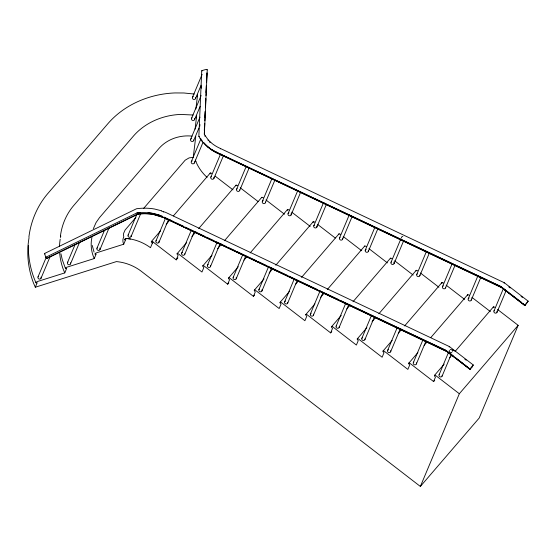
<?xml version="1.0" encoding="UTF-8"?>
<svg xmlns="http://www.w3.org/2000/svg" width="556" height="556" viewBox="0 0 556 556"><rect width="100%" height="100%" fill="white"/><g stroke="black" fill="none" stroke-linecap="round" stroke-linejoin="round"><path stroke-width="0.83" d="M199.312 136.519L198.853 136.352L201.738 70.737C202.37 70.584 207.423 68.569 207.131 69.896M199.819 126.156L199.896 124.426M201.494 88.209L201.571 86.479M204.309 130.584L204.615 123.654M204.886 117.587L205.15 111.527M205.456 104.591L205.72 98.53M205.991 92.463L206.297 85.534M206.561 79.473L206.825 73.406M204.316 133.718L204.775 123.335M204.886 120.735L205.303 111.214M205.456 107.753L205.831 98.78M205.991 95.632L206.408 85.791M206.561 82.649L206.978 72.808M204.316 134.816L207.256 69.549M195.893 108.983L197.595 94.617L197.088 96.466M195.073 129.159L196.671 115.627L196.483 115.968M193.203 157.702L195.747 136.637L195.392 137.645M196.108 117.879L196.233 117.052M209.431 148.244A61.056 43.674 -22.2 0 0 218.362 153.546L501.658 287.612L524.961 305.578L528.193 301.178L504.285 282.719L218.626 147.639A56.219 40.213 -22.2 0 1 212.183 143.587L208.236 139.917L204.399 134.496M28.898 237.051C30.823 221.42 37.113 206.304 47.246 194.204L108.51 122.966C125.163 104.174 150.05 93.881 174.925 92.942L183.883 92.984L194.378 94.054M60.423 236.105C61.779 225.097 66.22 214.449 73.364 205.935L133.864 135.581C145.575 122.341 163.089 115.092 180.596 114.432L193.161 115.016M161.337 210.988L165.605 212.364L449.38 346.562L473.295 365L472.148 366.911M472.155 366.932L470.056 369.42L446.753 351.455L163.672 217.591L153.498 214.512A56.941 47.628 -40 0 0 139.966 213.963L137.888 214.213L136.88 212.962L138.91 212.746A56.893 47.587 -40 0 1 140.446 212.635M161.323 210.717L154.457 209A62.175 52 -40 0 0 139.681 208.396L136.567 208.729L44.577 253.48L45.745 257.282L46.704 258.325L137.777 214.011L139.82 213.796A56.934 47.621 -40 0 1 153.352 214.345L163.52 217.417L446.656 351.475M93.373 228.662L96.049 222.581L99.475 217.66L159.224 148.195C167.307 139.028 180.095 134.823 192.105 136.123M38.003 276.937L46.343 257.087M497.599 309.483L518.164 325.336L479.189 418.042L420.364 486.451L140.744 270.862A44.007 39.851 22.8 0 0 116.419 261.591L35.299 287.23L37.196 282.726A1.647 0.507 -23.2 0 1 35.959 282.552A1.647 0.507 -23.2 0 1 37.732 281.433L64.774 272.892L66.671 268.381A1.647 0.507 -23.2 0 1 65.441 268.214A1.647 0.507 -23.2 0 1 67.213 267.095L94.249 258.547L96.146 254.043A1.647 0.507 -23.2 0 1 94.916 253.877A1.647 0.507 -23.2 0 1 96.688 252.758L123.731 244.209L126.163 238.413L130.493 239.01A44.007 39.851 22.8 0 1 150.481 247.684L152.921 241.895A1.647 0.667 40.7 0 0 151.357 241.54L160.517 230.879M41.012 278.278L50.019 256.837M67.478 262.599L75.157 244.334M70.487 263.94L79.501 242.499M96.952 248.261L104.299 230.789M99.962 249.595L109.31 227.362M128.089 235.16L136.686 214.706M131.098 236.495L140.689 213.685M192.466 97.335L202.148 74.302M195.476 98.669L201.147 85.172M191.542 118.338L201.133 95.528M194.551 119.679L200.174 106.307M190.618 139.347L199.958 117.135M193.627 140.689L198.965 127.991M155.965 240.943L165.257 218.842M191.32 161.664L200.938 138.778M158.974 242.277L168.259 220.183M194.329 162.998L202.954 142.482M210.87 177.093L220.496 154.207M152.921 241.895L176.224 259.86L178.115 255.35A1.647 0.667 40.7 0 1 177.093 253.71L186.705 242.527M181.701 253.112L191.32 230.226M213.879 178.434L223.171 156.333M184.71 254.446L193.995 232.352M236.613 189.269L245.898 167.168M207.444 265.281L217.062 242.388M239.615 190.604L248.907 168.51M210.446 266.623L220.072 243.723M262.349 201.439L271.967 178.552M211.996 255.225L202.829 265.879A1.647 0.667 40.7 0 1 204.393 266.234L227.696 284.199L229.593 279.696A1.647 0.667 40.7 0 1 228.565 278.049L238.295 266.734M233.179 277.451L242.798 254.565M265.358 202.773L274.643 180.679M236.189 278.792L245.808 255.906M288.084 213.608L297.703 190.722M228.565 278.049A1.647 0.667 40.7 0 1 230.128 278.403L253.432 296.369L255.329 291.865A1.647 0.667 40.7 0 1 254.3 290.225L264.037 278.91M258.915 289.62L268.534 266.748M291.094 214.95L300.713 192.063M261.925 290.962L271.536 268.089M313.82 225.778L323.439 202.891M284.651 301.797L294.27 278.91M316.83 227.119L326.122 205.018M287.66 303.131L297.279 280.252M339.556 237.954L349.182 215.068M310.387 313.966L320.013 291.08M342.565 239.288L352.191 216.402M313.396 315.301L323.015 292.421M365.299 250.124L374.918 227.237M314.946 303.91L305.779 314.564A1.647 0.667 40.7 0 1 307.343 314.918L330.646 332.884L332.537 328.381A1.647 0.667 40.7 0 1 331.515 326.733L341.245 315.419M336.13 326.136L345.415 304.042M368.308 251.458L377.927 228.572M339.132 327.477L348.751 304.591M391.035 262.293L400.57 239.615M361.866 338.305L371.484 315.419M394.044 263.634L403.58 240.95M364.875 339.646L374.16 317.552M416.771 274.462L426.522 251.277M387.601 350.482L397.22 327.595M419.78 275.804L429.19 253.411M390.611 351.816L399.896 329.722M442.507 286.639L452.132 263.752M413.337 362.651L422.963 339.765M445.516 287.973L454.808 265.879M416.347 363.985L425.639 341.891M468.249 298.808L477.868 275.922M417.89 352.594L408.729 363.249A1.647 0.667 40.7 0 1 410.293 363.603L433.597 381.569L435.487 377.065A1.647 0.667 40.7 0 1 434.465 375.418L444.195 364.104M439.073 374.82L448.365 352.726M471.252 300.143L480.544 278.049M442.083 376.162L451.375 354.061M493.985 310.978L503.388 288.599M420.364 486.451L459.332 393.738L518.164 325.336M496.994 312.319L506.064 290.739M220.482 148.897L220.517 148.528M473.295 365L469.876 369.038L464.594 364.666M528.2 301.157L524.781 305.188L522.904 303.444M470.042 368.864L470.056 369.42M449.178 347.034L449.38 346.562M504.083 283.185L504.285 282.719M163.367 212.044L163.499 211.495M158.634 214.943L152.156 213.344A56.608 47.343 -40 0 0 138.708 212.802M450.972 354.165L446.204 350.488L158.397 214.943M198.853 136.352L202.21 141.509L207.826 147.034A61.987 44.334 -22.2 0 0 214.936 151.503L501.109 286.646L509.282 292.942M135.9 217.41L125.065 230.073L123.627 233.339L123.425 236.203M143.712 208.326L185.176 160.177L189.123 157.876L192.981 157.404M500.324 286.277L217 152.476M166.174 224.304L170.136 219.703M173.416 215.888L210.3 172.999M191.91 236.474L195.872 231.873M198.7 228.585L236.036 185.169M176.224 259.86L177.92 257.887M217.653 248.643L221.608 244.042M224.436 240.755L261.772 197.345M243.952 260.159L246.781 256.872M250.179 252.924L287.508 209.515M227.696 284.199L228.829 282.886M269.125 272.989L272.968 268.52M275.797 265.226L313.243 221.684M253.432 296.369L254.565 295.055M254.3 290.225A1.647 0.667 40.7 0 1 255.871 290.579L279.168 308.545L281.065 304.035A1.647 0.667 40.7 0 1 280.043 302.394L289.655 291.212M295.431 284.505L298.259 281.211M301.54 277.402L338.986 233.854M320.603 297.328L323.995 293.387M327.275 289.572L364.722 246.03M346.791 308.976L350.183 305.029M353.011 301.741L390.458 258.199M330.646 332.884L331.779 331.571M331.515 326.733A1.647 0.667 40.7 0 1 333.079 327.088L356.382 345.054L358.279 340.55A1.647 0.667 40.7 0 1 357.251 338.91L366.87 327.727M372.075 321.674L375.467 317.726M378.865 313.779L416.194 270.369M357.251 338.91A1.647 0.667 40.7 0 1 358.822 339.264L382.118 357.23L384.015 352.719A1.647 0.667 40.7 0 1 382.994 351.079L392.154 340.425M398.381 333.19L401.773 329.242M404.601 325.955L441.937 282.538M424.117 345.359L427.508 341.412M430.789 337.596L467.672 294.715M449.741 357.661L452.118 354.895M454.947 351.607L493.408 306.884M433.597 381.569L434.729 380.255M208.048 140.376L208.264 139.994M159.746 216.096L158.689 214.866L162.588 216.367M161.747 216.791L160.371 215.645M201.529 140.056L201.064 139.987M204.893 136.269L205.15 135.817M45.745 257.282L136.741 213.011L138.708 212.795M46.815 258.505L137.916 214.178M200.452 138.52L200.028 138.416M202.036 70.973L201.738 70.737M130.493 239.01L126.163 238.413A1.647 0.507 -23.2 0 0 124.391 239.532A1.647 0.507 -23.2 0 0 125.621 239.705M158.015 214.658L152.427 213.295A56.893 47.587 -40 0 0 148.028 212.726M215.304 151.489L217.347 152.455M218.362 153.546L501.588 287.48L524.927 305.612L524.947 305.022M164.159 217.111L174.341 221.927M175.911 222.671L183.744 226.375M185.308 227.112L204.9 236.376M206.464 237.12L214.296 240.824M215.867 241.561L226.049 246.377M227.619 247.121L235.452 250.825M237.016 251.569L256.608 260.827M258.172 261.57L266.004 265.275M267.575 266.018L287.16 275.276M288.724 276.019L317.712 289.725M319.283 290.468L338.868 299.733M340.439 300.469L369.42 314.182M370.991 314.918L446.204 350.488M508.816 286.903L510.179 287.952M521.076 296.348L522.438 297.404M510.644 293.999L521.542 302.394M500.859 286.708L524.767 305.147M471.863 297.314L490.371 311.582M446.127 285.145L464.628 299.406M420.392 272.968L438.892 287.237M394.649 260.799L413.157 275.067M368.913 248.629L387.421 262.898M343.177 236.46L361.678 250.721M317.441 224.283L335.261 238.024M291.698 212.114L310.206 226.382M265.963 199.945L284.47 214.213M452.549 349.696L453.911 350.746M464.809 359.148L466.171 360.198M240.227 187.775L258.047 201.508M452.334 355.214L453.696 356.264M455.058 357.313L463.231 363.617M445.947 350.551L469.862 368.989M446.676 351.322L470.056 369.344M215.172 176.127L232.992 189.867M459.332 393.738L436.029 375.773A1.647 0.667 40.7 0 0 434.465 375.418M207.909 146.972L209.626 148.431A60.903 43.563 -22.2 0 0 212.941 150.759M209.237 141.69L210.126 142.51M205.741 144.88L208.25 147.055A61.577 44.042 -22.2 0 0 209.327 147.875M206.679 145.839L208.104 147.166M205.15 144.261L206.484 145.644M203.913 143.024L204.81 143.962M204.121 143.017L204.942 143.976M201.911 140.557L202.669 141.565L202.224 141.544M44.577 253.48L44.827 254.002M501.109 286.646L501.568 287.633M94.249 258.547L93.436 256.643A38.962 35.278 22.8 0 1 91.928 237.426M65.42 268.367L62.23 259.534L60.931 253.744M64.774 272.892L63.453 269.813A68.624 62.147 22.8 0 1 59.666 252.89M35.945 282.705C30.705 271.043 28.238 258.227 28.328 245.46M35.299 287.23L33.478 282.983A98.287 89.009 22.8 0 1 29.058 237.669M195.49 160.573L196.289 162.505A44.007 39.851 22.8 0 0 207.103 177.392M195.337 160.065L195.886 161.518M94.054 252.056L92.233 245.425M194.322 161.845L194.433 162.234A1.647 1.494 22.8 0 1 193.182 163.832A1.647 1.494 22.8 0 1 191.278 162.693A1.647 1.494 22.8 0 1 192.195 160.899M193.731 139.917L193.731 140.314A1.647 1.494 22.8 0 1 191.139 141.161A1.647 1.494 22.8 0 1 191.493 138.583M342.559 238.135A1.647 1.494 22.8 0 1 341.822 240.004A1.647 1.494 22.8 0 1 339.702 239.351A1.647 1.494 22.8 0 1 340.063 237.363M202.829 265.879A1.647 0.667 40.7 0 0 203.85 267.519L201.96 272.03L178.657 254.064A1.647 0.667 40.7 0 0 177.093 253.71M235.959 185.76A1.647 0.667 40.7 0 1 237.488 185.662M210.37 173.882A1.647 0.667 40.7 0 1 210.383 172.965A1.647 0.667 40.7 0 1 211.746 173.486M419.884 275.032A1.647 1.494 22.8 0 1 417.66 276.492A1.647 1.494 22.8 0 1 417.278 273.872M210.439 265.462A1.647 1.494 22.8 0 1 209.577 267.387A1.647 1.494 22.8 0 1 207.451 266.442A1.647 1.494 22.8 0 1 208.312 264.517M305.779 314.564A1.647 0.667 40.7 0 0 306.801 316.204L304.91 320.715L281.607 302.749A1.647 0.667 40.7 0 0 280.043 302.394M364.646 246.614A1.647 0.667 40.7 0 1 366.175 246.516M265.462 202.009A1.647 1.494 22.8 0 1 264.211 203.607A1.647 1.494 22.8 0 1 262.307 202.467A1.647 1.494 22.8 0 1 263.217 200.674M152.379 243.18A1.647 0.667 40.7 0 1 151.357 241.54M158.967 241.123A1.647 1.494 22.8 0 1 158.231 242.993A1.647 1.494 22.8 0 1 156.104 242.34A1.647 1.494 22.8 0 1 156.472 240.352M213.872 177.274A1.647 1.494 22.8 0 1 213.136 179.15A1.647 1.494 22.8 0 1 211.009 178.497A1.647 1.494 22.8 0 1 211.377 176.502M382.994 351.079A1.647 0.667 40.7 0 1 384.557 351.434L407.861 369.399L409.751 364.889A1.647 0.667 40.7 0 1 408.729 363.249M505.453 289.982A1.647 1.494 22.8 0 1 503.736 288.96M261.633 197.679A1.647 0.667 40.7 0 1 263.224 197.832M193.342 96.563A1.647 1.494 22.8 0 0 192.988 99.142A1.647 1.494 22.8 0 0 195.58 98.294L195.58 97.898A1.647 1.494 22.8 0 0 195.469 97.515M471.245 298.989A1.647 1.494 22.8 0 1 470.383 300.907A1.647 1.494 22.8 0 1 468.256 299.962A1.647 1.494 22.8 0 1 469.118 298.044M184.814 253.682A1.647 1.494 22.8 0 1 183.57 255.273A1.647 1.494 22.8 0 1 181.659 254.141A1.647 1.494 22.8 0 1 182.576 252.348M393.822 262.119A1.647 1.494 22.8 0 1 393.537 264.218A1.647 1.494 22.8 0 1 391.257 263.808A1.647 1.494 22.8 0 1 391.542 261.702M401.453 238.037A1.647 1.494 22.8 0 1 402.836 236.425M239.719 189.832A1.647 1.494 22.8 0 1 237.502 191.292A1.647 1.494 22.8 0 1 237.12 188.679M339.243 326.706A1.647 1.494 22.8 0 1 337.019 328.165A1.647 1.494 22.8 0 1 336.637 325.545M364.979 338.875A1.647 1.494 22.8 0 1 363.728 340.474A1.647 1.494 22.8 0 1 361.824 339.341A1.647 1.494 22.8 0 1 362.734 337.541M390.604 350.662A1.647 1.494 22.8 0 1 388.901 352.636A1.647 1.494 22.8 0 1 387.81 350.148M388.109 349.891A1.647 1.494 22.8 0 1 388.477 349.717M416.34 362.832A1.647 1.494 22.8 0 1 415.603 364.708A1.647 1.494 22.8 0 1 413.476 364.048A1.647 1.494 22.8 0 1 413.845 362.06M442.187 375.39A1.647 1.494 22.8 0 1 439.97 376.85A1.647 1.494 22.8 0 1 439.587 374.23M368.294 250.304A1.647 1.494 22.8 0 1 367.433 252.222A1.647 1.494 22.8 0 1 365.306 251.277A1.647 1.494 22.8 0 1 366.168 249.359M376.885 227.814A1.647 1.494 22.8 0 1 376.475 227.689M221.677 154.443A1.647 1.494 22.8 0 1 221.378 154.144M287.765 302.367A1.647 1.494 22.8 0 1 286.521 303.958A1.647 1.494 22.8 0 1 284.609 302.825A1.647 1.494 22.8 0 1 285.527 301.032M214.665 151.162A61.577 44.042 -22.2 0 1 211.607 149.418M211.023 149.043A61.577 44.042 -22.2 0 1 209.883 148.271M218.529 153.72A60.903 43.563 -22.2 0 1 213.525 151.121M451.861 352.289A1.647 1.494 22.8 0 1 449.359 350.356M450.235 349.592A1.647 1.494 22.8 0 1 452.473 351.322M236.175 277.632A1.647 1.494 22.8 0 1 235.438 279.508A1.647 1.494 22.8 0 1 233.318 278.855A1.647 1.494 22.8 0 1 233.687 276.86M261.918 289.801A1.647 1.494 22.8 0 1 261.181 291.678A1.647 1.494 22.8 0 1 259.054 291.024A1.647 1.494 22.8 0 1 259.423 289.037M313.389 314.147A1.647 1.494 22.8 0 1 312.528 316.072A1.647 1.494 22.8 0 1 310.401 315.12A1.647 1.494 22.8 0 1 311.263 313.202M123.731 244.209A9.299 8.416 22.8 0 1 123.87 236.766M316.823 225.958A1.647 1.494 22.8 0 1 316.086 227.835A1.647 1.494 22.8 0 1 313.959 227.182A1.647 1.494 22.8 0 1 314.328 225.187M59.513 246.377A68.624 62.147 22.8 0 1 60.208 239.129M60.486 237.537A68.624 62.147 22.8 0 1 60.806 235.959M324.996 203.343A1.647 1.494 22.8 0 1 324.628 203.121M131.091 235.341A1.647 1.494 22.8 0 1 129.819 237.342L129.395 237.315A1.647 1.494 22.8 0 1 128.596 234.569M70.48 262.779A1.647 1.494 22.8 0 1 69.611 264.705L69.201 264.781A1.647 1.494 22.8 0 1 67.985 262.008M99.739 248.087A1.647 1.494 22.8 0 1 99.086 250.36L98.683 250.443A1.647 1.494 22.8 0 1 97.46 247.67M41.005 277.117A1.647 1.494 22.8 0 1 40.136 279.042L39.726 279.119A1.647 1.494 22.8 0 1 38.51 276.353M496.981 311.158A1.647 1.494 22.8 0 1 496.244 313.035A1.647 1.494 22.8 0 1 494.124 312.375A1.647 1.494 22.8 0 1 494.492 310.387M445.62 287.202A1.647 1.494 22.8 0 1 443.605 288.738A1.647 1.494 22.8 0 1 442.715 286.305M443.014 286.048A1.647 1.494 22.8 0 1 443.382 285.867M390.382 258.79A1.647 0.667 40.7 0 1 391.91 258.686M416.117 270.96A1.647 0.667 40.7 0 1 417.646 270.855M442.006 283.421A1.647 0.667 40.7 0 1 442.02 282.504A1.647 0.667 40.7 0 1 443.382 283.025M467.742 295.59A1.647 0.667 40.7 0 1 467.756 294.673A1.647 0.667 40.7 0 1 469.125 295.201M493.485 307.767A1.647 0.667 40.7 0 1 493.499 306.842A1.647 0.667 40.7 0 1 494.861 307.371M287.584 210.397A1.647 0.667 40.7 0 1 287.598 209.48A1.647 0.667 40.7 0 1 288.96 210.001M291.087 213.789A1.647 1.494 22.8 0 1 290.218 215.714A1.647 1.494 22.8 0 1 288.091 214.769A1.647 1.494 22.8 0 1 288.96 212.844M313.32 222.567A1.647 0.667 40.7 0 1 313.334 221.649A1.647 0.667 40.7 0 1 314.696 222.171M338.91 234.444A1.647 0.667 40.7 0 1 340.432 234.34M192.049 117.754A1.647 1.494 22.8 0 0 192.244 120.27A1.647 1.494 22.8 0 0 194.656 119.304L194.656 118.908A1.647 1.494 22.8 0 0 194.544 118.518"/></g></svg>
